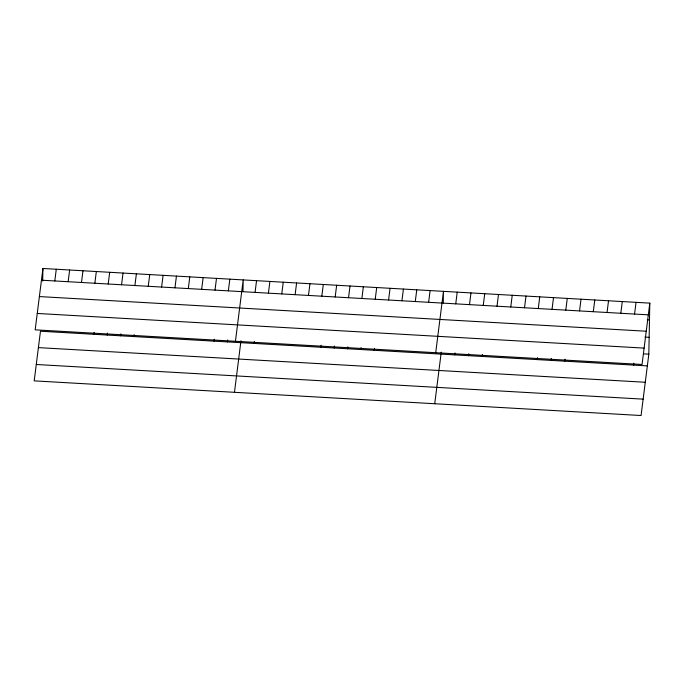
<?xml version="1.0" encoding="UTF-8"?>
<svg xmlns="http://www.w3.org/2000/svg" width="684" height="684" viewBox="0 0 684 684"><rect width="100%" height="100%" fill="white"/><g stroke="black" fill="none" stroke-linecap="round" stroke-linejoin="round"><path stroke-width="1.03" d="M42.69 281.107L42.93 268.479L649.8 303.132L648.825 354.167L641.07 415.521L34.2 380.868L40.467 331.236L647.346 365.889M242.974 291.495L243.196 279.91L235.441 341.265M443.241 302.926L443.463 291.35L435.717 352.705M42.93 268.479L35.175 329.833L642.045 364.478L649.8 303.132M54.797 280.953L56.276 269.239M68.152 281.722L69.631 270M81.499 282.483L82.978 270.761M94.854 283.244L96.333 271.522M93.879 334.288L94.118 332.33M108.2 284.005L109.688 272.292M107.226 335.049L107.474 333.091M121.555 284.766L123.035 273.053M120.581 335.81L120.829 333.86M134.902 285.527L136.39 273.814M133.927 336.571L134.175 334.621M148.257 286.297L149.736 274.575M161.612 287.058L163.091 275.336M174.959 287.819L176.438 276.097M188.314 288.58L189.793 276.866M201.66 289.341L203.139 277.627M215.015 290.101L216.495 278.388M214.032 341.145L214.28 339.196M228.362 290.862L229.841 279.149M227.387 341.906L227.635 339.957M234.467 392.308L240.982 340.717M255.064 292.393L256.543 280.671M254.089 343.436L254.337 341.478M268.419 293.154L269.898 281.44M281.765 293.915L283.253 282.201M295.12 294.676L296.599 282.962M308.475 295.437L309.955 283.723M321.822 296.206L323.301 284.484M320.847 347.241L321.095 345.292M335.177 296.967L336.656 285.245M334.194 348.002L334.442 346.053M348.524 297.728L350.003 286.006M347.549 348.772L347.797 346.814M361.879 298.489L363.358 286.776M360.896 349.533L361.143 347.575M375.225 299.25L376.704 287.536M374.251 350.293L374.499 348.344M388.58 300.011L390.06 288.297M401.927 300.78L403.406 289.058M415.282 301.541L416.761 289.819M428.629 302.302L430.116 290.58M434.733 403.74L441.257 352.149M455.741 303.85L457.22 292.128M454.766 354.893L455.005 352.935M469.498 304.637L470.977 292.914M468.514 355.671L468.762 353.722M483.255 305.423L484.734 293.701M482.271 356.458L482.519 354.509M497.003 306.201L498.491 294.488M510.76 306.988L512.239 295.274M524.517 307.774L525.996 296.061M538.274 308.561L539.753 296.847M537.299 359.604L537.547 357.647M552.031 309.348L553.51 297.625M551.056 360.391L551.295 358.433M565.788 310.134L567.267 298.412M564.804 361.178L565.052 359.22M579.545 310.921L581.024 299.199M593.293 311.707L594.781 299.985M607.05 312.485L608.529 300.772M620.807 313.272L622.286 301.558M634.564 314.059L636.043 302.345M633.589 365.102L633.837 363.144M41.45 280.192L648.321 314.845M647.363 319.847L649.475 319.975M39.381 296.574L646.252 331.227M644.909 337.084L649.142 337.323M37.244 313.452L644.114 348.105M643.533 353.867L648.825 354.167M38.398 347.617L645.277 382.262M36.269 364.495L643.14 399.14"/></g></svg>
